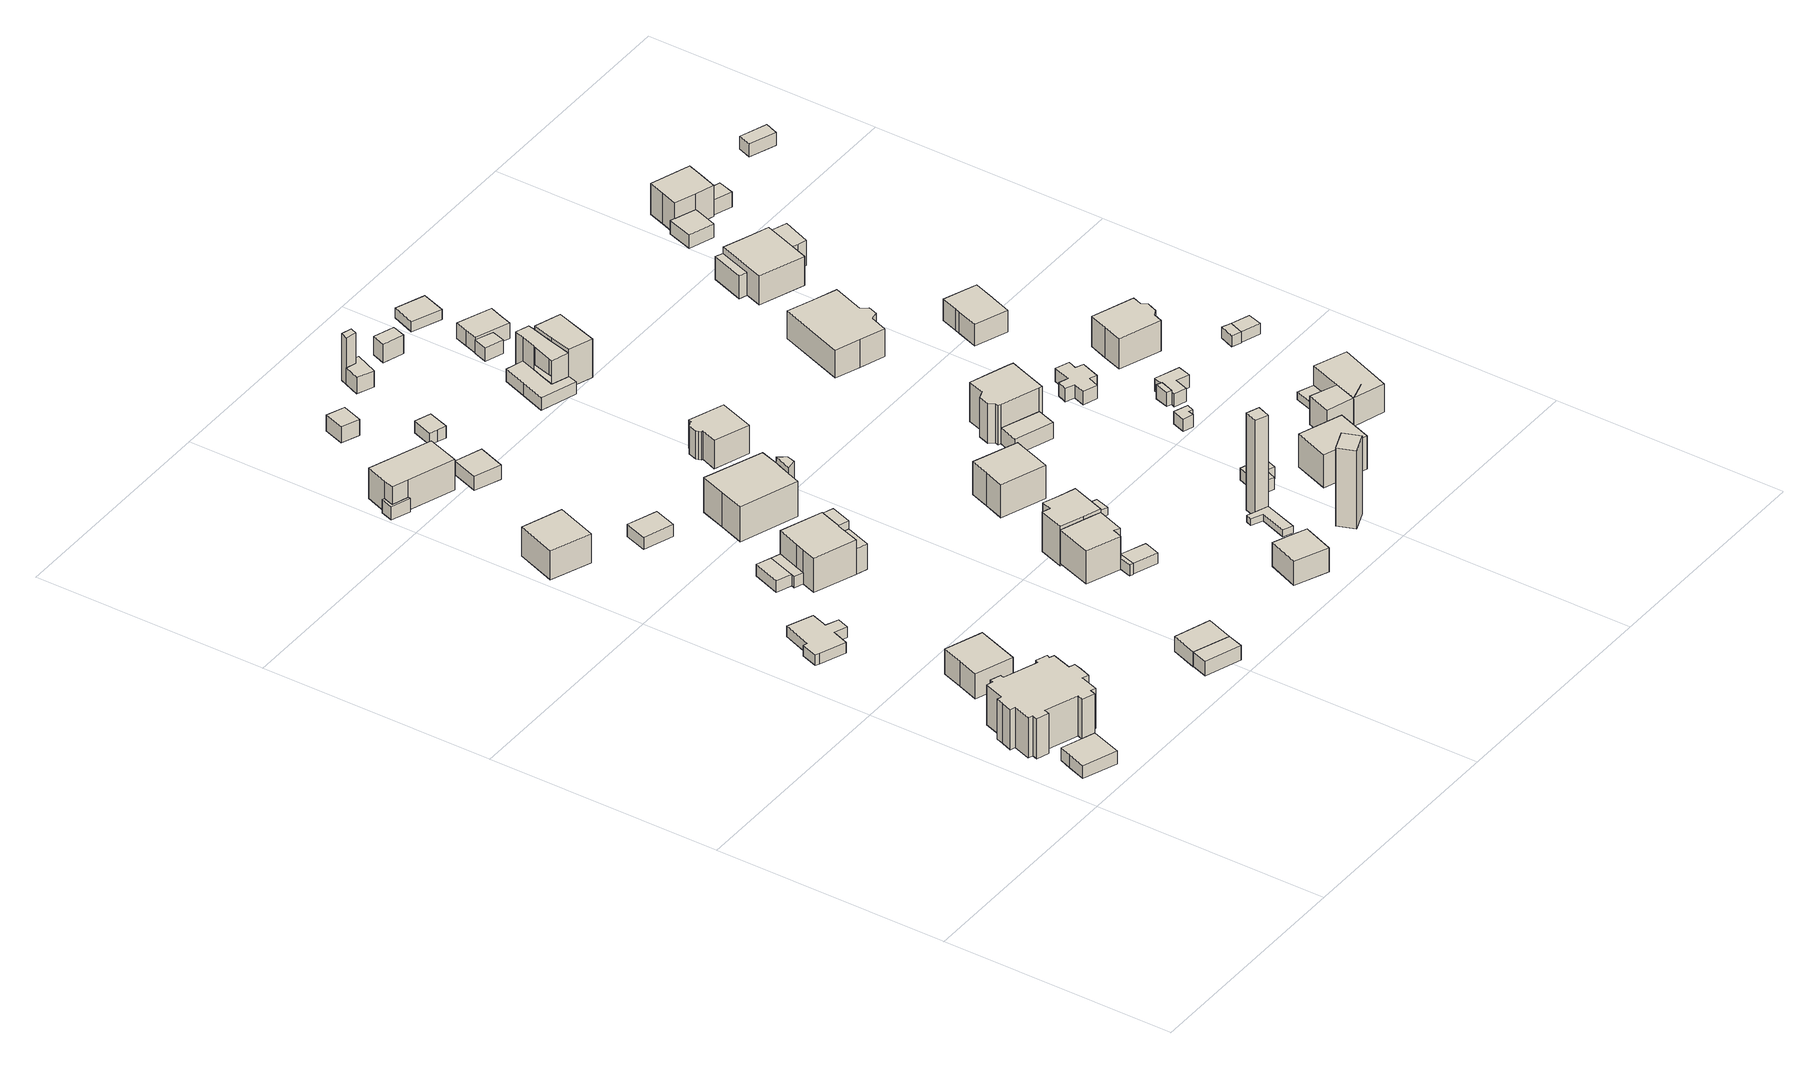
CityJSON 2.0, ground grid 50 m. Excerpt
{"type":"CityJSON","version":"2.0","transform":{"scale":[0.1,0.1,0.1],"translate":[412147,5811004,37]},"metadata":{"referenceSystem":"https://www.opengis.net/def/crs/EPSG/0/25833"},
"CityObjects":{
"building1":{"type":"Building","attributes":{"Gemeindeschluessel":"11000009","BezugspunktDach":"2200","function":"31001_2463","measuredHeight":2.88,"storeysAboveGround":1},"address":[{"country":"Germany","locality":"Berlin","thoroughfareNumber":"32 (1)","thoroughfareName":"Hangelsberger Gang"}],"geometry":[{"type":"Solid","lod":"1","boundaries":[[[[0,1,2,3,4]],[[5,6,7,8,9]],[[5,9,4,3]],[[6,5,3,2]],[[7,6,2,1]],[[8,7,1,0]],[[9,8,0,4]]]]}]},
"building2":{"type":"Building","attributes":{"Gemeindeschluessel":"11000009","BezugspunktDach":"2200","function":"31001_1010","measuredHeight":11.23,"storeysAboveGround":2},"address":[{"country":"Germany","locality":"Berlin","thoroughfareNumber":"30","thoroughfareName":"Hangelsberger Gang"}],"geometry":[{"type":"Solid","lod":"1","boundaries":[[[[10,11,12,13,14,15,16,17,18,19,20,21,22,23,24,25,26,27,28,29,30,31,32,33,34,35,36,37,38,39]],[[40,41,42,43,44,45,46,47,48,49,50,51,52,53,54,55,56,57,58,59,60,61,62,63,64,65,66,67,68,69]],[[40,69,39,38]],[[41,40,38,37]],[[42,41,37,36]],[[43,42,36,35]],[[44,43,35,34]],[[45,44,34,33]],[[46,45,33,32]],[[47,46,32,31]],[[48,47,31,30]],[[49,48,30,29]],[[50,49,29,28]],[[51,50,28,27]],[[52,51,27,26]],[[53,52,26,25]],[[54,53,25,24]],[[55,54,24,23]],[[56,55,23,22]],[[57,56,22,21]],[[58,57,21,20]],[[59,58,20,19]],[[60,59,19,18]],[[61,60,18,17]],[[62,61,17,16]],[[63,62,16,15]],[[64,63,15,14]],[[65,64,14,13]],[[66,65,13,12]],[[67,66,12,11]],[[68,67,11,10]],[[69,68,10,39]]]]}]},
"building3":{"type":"Building","attributes":{"Gemeindeschluessel":"11000009","BezugspunktDach":"2200","function":"31001_1010","measuredHeight":6.99,"storeysAboveGround":2},"address":[{"country":"Germany","locality":"Berlin","thoroughfareNumber":"28","thoroughfareName":"Hangelsberger Gang"}],"geometry":[{"type":"Solid","lod":"1","boundaries":[[[[70,71,72,73,74]],[[75,76,77,78,79]],[[75,79,74,73]],[[76,75,73,72]],[[77,76,72,71]],[[78,77,71,70]],[[79,78,70,74]]]]}]},
"building4":{"type":"Building","attributes":{"Gemeindeschluessel":"11000009","BezugspunktDach":"2200","function":"31001_1010","measuredHeight":3.76,"storeysAboveGround":1},"address":[{"country":"Germany","locality":"Berlin","thoroughfareNumber":"26","thoroughfareName":"Hangelsberger Gang"}],"geometry":[{"type":"Solid","lod":"1","boundaries":[[[[80,81,82,83,84,85,86,87,88,89,90]],[[91,92,93,94,95,96,97,98,99,100,101]],[[91,101,90,89]],[[92,91,89,88]],[[93,92,88,87]],[[94,93,87,86]],[[95,94,86,85]],[[96,95,85,84]],[[97,96,84,83]],[[98,97,83,82]],[[99,98,82,81]],[[100,99,81,80]],[[101,100,80,90]]]]}]},
"building5":{"type":"Building","attributes":{"Gemeindeschluessel":"11000009","BezugspunktDach":"2200","function":"31001_1010","measuredHeight":7.33,"storeysAboveGround":1},"address":[{"country":"Germany","locality":"Berlin","thoroughfareNumber":"50","thoroughfareName":"Bauernheideweg"}],"geometry":[{"type":"Solid","lod":"1","boundaries":[[[[102,103,104,105]],[[106,107,108,109]],[[106,109,105,104]],[[107,106,104,103]],[[108,107,103,102]],[[109,108,102,105]]]]}]},
"building6":{"type":"Building","attributes":{"Gemeindeschluessel":"11000009","BezugspunktDach":"2200","function":"51009_1610","measuredHeight":3.31,"storeysAboveGround":0},"address":[{"country":"Germany","locality":"Berlin"}],"geometry":[{"type":"Solid","lod":"1","boundaries":[[[[110,111,112,113]],[[114,115,116,117]],[[114,117,113,112]],[[115,114,112,111]],[[116,115,111,110]],[[117,116,110,113]]]]}]},
"building7":{"type":"Building","attributes":{"Gemeindeschluessel":"11000009","BezugspunktDach":"2200","function":"31001_2000","measuredHeight":3.35,"storeysAboveGround":1},"address":[{"country":"Germany","locality":"Berlin","thoroughfareNumber":"29 (1)","thoroughfareName":"Hangelsberger Gang"}],"geometry":[{"type":"Solid","lod":"1","boundaries":[[[[111,118,119,112]],[[120,121,122,123]],[[120,123,112,119]],[[121,120,119,118]],[[122,121,118,111]],[[123,122,111,112]]]]}]},
"building8":{"type":"Building","attributes":{"Gemeindeschluessel":"11000009","function":"31001_1010"},"address":[{"country":"Germany","locality":"Berlin","thoroughfareNumber":"24","thoroughfareName":"Hangelsberger Gang"}],"children":["building8-1","building8-2","building8-3","building8-4","building8-5"]},
"building8-1":{"type":"BuildingPart","attributes":{"BezugspunktDach":"2200","measuredHeight":9.82,"storeysAboveGround":2},"parents":["building8"],"geometry":[{"type":"MultiSurface","lod":"1","boundaries":[[[124,125,126,127,128,129,130,131]],[[132,133,134,135,136,137,138,139]],[[132,139,131,130]],[[140,141,130,129]],[[142,140,133,129,128]],[[135,134,128,127]],[[143,144,127,126]],[[136,135,145,146,147]],[[148,149,126,125]],[[138,137,125,124],[138,150,148,137]],[[139,138,124,131]],[[133,132,141,140]],[[134,133,140,142]],[[147,146,145,144,143]],[[137,136,149,148]],[[148,150,138,137]]]}]},
"building8-2":{"type":"BuildingPart","attributes":{"BezugspunktDach":"2200","measuredHeight":5.78,"storeysAboveGround":2},"parents":["building8"],"geometry":[{"type":"MultiSurface","lod":"1","boundaries":[[[151,152,149,150]],[[136,153,154,138]],[[153,136,147,155,152]],[[154,153,152,151]],[[138,154,151,150]],[[136,137,148,149]],[[148,137,138,150]],[[156,149,152,155,147]]]}]},
"building8-3":{"type":"BuildingPart","attributes":{"BezugspunktDach":"2200","measuredHeight":2.63,"storeysAboveGround":2},"parents":["building8"],"geometry":[{"type":"MultiSurface","lod":"1","boundaries":[[[141,142,157,158,159,160]],[[161,162,163,134,132,164]],[[161,164,160,159]],[[163,162,158,157]],[[134,163,157,142]],[[164,132,141,160]],[[161,159,158,162]],[[140,141,132,133]],[[134,142,140,133]]]}]},
"building8-4":{"type":"BuildingPart","attributes":{"BezugspunktDach":"2200","measuredHeight":2.63,"storeysAboveGround":2},"parents":["building8"],"geometry":[{"type":"Solid","lod":"1","boundaries":[[[[159,158,165,166]],[[167,162,161,168]],[[167,168,166,165]],[[162,167,165,158]],[[168,161,159,166]],[[162,158,159,161]]]]}]},
"building8-5":{"type":"BuildingPart","attributes":{"BezugspunktDach":"2200","measuredHeight":8.68,"storeysAboveGround":2},"parents":["building8"],"geometry":[{"type":"Solid","lod":"1","boundaries":[[[[169,170,144,143]],[[146,171,155,147]],[[171,146,144,170]],[[155,171,170,169]],[[147,149,152,155,169,143]],[[147,143,144,146]],[[155,152,149,147]]]]}]},
"building9":{"type":"Building","attributes":{"Gemeindeschluessel":"11000009","function":"31001_1010"},"address":[{"country":"Germany","locality":"Berlin","thoroughfareNumber":"47","thoroughfareName":"Bauernheideweg"}],"children":["building9-1","building9-2"]},
"building9-1":{"type":"BuildingPart","attributes":{"BezugspunktDach":"2200","measuredHeight":6.84,"storeysAboveGround":2},"parents":["building9"],"geometry":[{"type":"MultiSurface","lod":"1","boundaries":[[[172,173,174,175,176,177]],[[178,179,180,181,182,183]],[[184,185,183,178,183,177,176]],[[179,178,176,175]],[[180,179,175,174]],[[181,180,174,173]],[[182,181,173,172]],[[185,186,172,177]],[[178,183,185,184]],[[183,182,186,185]]]}]},
"building9-2":{"type":"BuildingPart","attributes":{"BezugspunktDach":"2200","measuredHeight":3,"storeysAboveGround":2},"parents":["building9"],"geometry":[{"type":"Solid","lod":"1","boundaries":[[[[187,186,185,184,188,189]],[[190,178,183,182,191,192]],[[190,192,189,188]],[[178,190,188,184]],[[191,182,186,187]],[[192,191,187,189]],[[178,184,185,183]],[[183,185,186,182]]]]}]},
"building10":{"type":"Building","attributes":{"Gemeindeschluessel":"11000009","BezugspunktDach":"2200","function":"51009_1611","measuredHeight":2.82,"storeysAboveGround":0},"address":[{"country":"Germany","locality":"Berlin"}],"geometry":[{"type":"Solid","lod":"1","boundaries":[[[[193,194,195,196]],[[197,198,199,200]],[[197,200,196,195]],[[198,197,195,194]],[[199,198,194,193]],[[200,199,193,196]]]]}]},
"building11":{"type":"Building","attributes":{"Gemeindeschluessel":"11000009","BezugspunktDach":"2200","function":"51009_1611","measuredHeight":3.16,"storeysAboveGround":0},"address":[{"country":"Germany","locality":"Berlin"}],"geometry":[{"type":"Solid","lod":"1","boundaries":[[[[201,202,203,204]],[[205,206,207,208]],[[205,208,204,203]],[[206,205,203,202]],[[207,206,202,201]],[[208,207,201,204]]]]}]},
"building12":{"type":"Building","attributes":{"Gemeindeschluessel":"11000009","function":"31001_1010"},"address":[{"country":"Germany","locality":"Berlin","thoroughfareNumber":"22","thoroughfareName":"Hangelsberger Gang"}],"children":["building12-1","building12-2"]},
"building12-1":{"type":"BuildingPart","attributes":{"BezugspunktDach":"2200","measuredHeight":9.89,"storeysAboveGround":2},"parents":["building12"],"geometry":[{"type":"MultiSurface","lod":"1","boundaries":[[[209,210,211,212,213,214,215,216]],[[217,218,219,220,221,222,223,224]],[[217,224,216,215]],[[218,217,215,214]],[[219,218,214,213]],[[220,219,213,212]],[[221,220,225,226]],[[222,221,211,226,227,210]],[[223,222,210,209]],[[224,223,209,216]],[[226,225,212,211]],[[210,227,226,211]]]}]},
"building12-2":{"type":"BuildingPart","attributes":{"BezugspunktDach":"2200","measuredHeight":8.9,"storeysAboveGround":2},"parents":["building12"],"geometry":[{"type":"MultiSurface","lod":"1","boundaries":[[[228,229,230,231]],[[225,232,233,227]],[[212,211,210,227,231,230]],[[232,225,230,229]],[[233,232,229,228]],[[227,233,228,231]],[[225,226,211,212]],[[227,210,211,226]]]}]},
"building13":{"type":"Building","attributes":{"Gemeindeschluessel":"11000009","BezugspunktDach":"2200","function":"51009_1610","measuredHeight":2.51,"storeysAboveGround":0},"address":[{"country":"Germany","locality":"Berlin"}],"geometry":[{"type":"Solid","lod":"1","boundaries":[[[[234,235,236,237,238]],[[239,240,241,242,243]],[[239,243,238,237]],[[240,239,237,236]],[[241,240,236,235]],[[242,241,235,234]],[[243,242,234,238]]]]}]},
"building14":{"type":"Building","attributes":{"Gemeindeschluessel":"11000009","BezugspunktDach":"2200","function":"31001_1010","measuredHeight":10.95,"storeysAboveGround":2},"address":[{"country":"Germany","locality":"Berlin","thoroughfareNumber":"27","thoroughfareName":"Hangelsberger Gang"}],"geometry":[{"type":"Solid","lod":"1","boundaries":[[[[244,245,246,247,248,249,250,251]],[[252,253,254,255,256,257,258,259]],[[252,259,251,250]],[[253,252,250,249]],[[254,253,249,248]],[[255,254,248,247]],[[256,255,247,246]],[[257,256,246,245]],[[258,257,245,244]],[[259,258,244,251]]]]}]},
"building15":{"type":"Building","attributes":{"Gemeindeschluessel":"11000009","BezugspunktDach":"2200","function":"51009_1610","measuredHeight":3.96,"storeysAboveGround":0},"address":[{"country":"Germany","locality":"Berlin"}],"geometry":[{"type":"Solid","lod":"1","boundaries":[[[[260,261,262,263]],[[264,265,266,267]],[[264,267,263,262]],[[265,264,262,261]],[[266,265,261,260]],[[267,266,260,263]]]]}]},
"building16":{"type":"Building","attributes":{"Gemeindeschluessel":"11000009","BezugspunktDach":"2200","function":"31001_2000","measuredHeight":2.48,"storeysAboveGround":1},"address":[{"country":"Germany","locality":"Berlin","thoroughfareNumber":"27 (1)","thoroughfareName":"Hangelsberger Gang"}],"geometry":[{"type":"Solid","lod":"1","boundaries":[[[[268,269,270,235,234]],[[271,272,273,274,275]],[[271,275,234,235]],[[272,271,235,270]],[[273,272,270,269]],[[274,273,269,268]],[[275,274,268,234]]]]}]},
"building17":{"type":"Building","attributes":{"Gemeindeschluessel":"11000009","BezugspunktDach":"2200","function":"31001_1010","measuredHeight":11.71,"storeysAboveGround":2},"address":[{"country":"Germany","locality":"Berlin","thoroughfareNumber":"25","thoroughfareName":"Hangelsberger Gang"}],"geometry":[{"type":"Solid","lod":"1","boundaries":[[[[276,277,278,279,280,281,282,283]],[[284,285,286,287,288,289,290,291]],[[284,291,283,282]],[[285,284,282,281]],[[286,285,281,280]],[[287,286,280,279]],[[288,287,279,278]],[[289,288,278,277]],[[290,289,277,276]],[[291,290,276,283]]]]}]},
"building18":{"type":"Building","attributes":{"Gemeindeschluessel":"11000009","BezugspunktDach":"2200","function":"31001_2000","measuredHeight":3.17,"storeysAboveGround":1},"address":[{"country":"Germany","locality":"Berlin","thoroughfareNumber":"17 (1)","thoroughfareName":"Grünheider Weg"}],"geometry":[{"type":"Solid","lod":"1","boundaries":[[[[292,293,294,295,296,297]],[[298,299,300,301,302,303]],[[298,303,297,296]],[[299,298,296,295]],[[300,299,295,294]],[[301,300,294,293]],[[302,301,293,292]],[[303,302,292,297]]]]}]},
"building19":{"type":"Building","attributes":{"Gemeindeschluessel":"11000009","BezugspunktDach":"2200","function":"31001_1010","measuredHeight":6.58,"storeysAboveGround":2},"address":[{"country":"Germany","locality":"Berlin","thoroughfareNumber":"29","thoroughfareName":"Hangelsberger Gang"}],"geometry":[{"type":"Solid","lod":"1","boundaries":[[[[304,305,306,307,308]],[[309,310,311,312,313]],[[309,313,308,307]],[[310,309,307,306]],[[311,310,306,305]],[[312,311,305,304]],[[313,312,304,308]]]]}]},
"building20":{"type":"Building","attributes":{"Gemeindeschluessel":"11000009","BezugspunktDach":"2200","function":"31001_2000","measuredHeight":1.66,"storeysAboveGround":1},"address":[{"country":"Germany","locality":"Berlin","thoroughfareNumber":"25 (1)","thoroughfareName":"Hangelsberger Gang"}],"geometry":[{"type":"Solid","lod":"1","boundaries":[[[[314,315,316,317,318]],[[319,320,321,322,288]],[[319,288,318,317]],[[320,319,317,316]],[[321,320,316,315]],[[322,321,315,314]],[[288,322,314,318]]]]}]},
"building21":{"type":"Building","attributes":{"Gemeindeschluessel":"11000009","BezugspunktDach":"2200","function":"31001_1010","measuredHeight":7.66,"storeysAboveGround":1},"address":[{"country":"Germany","locality":"Berlin","thoroughfareNumber":"20","thoroughfareName":"Hangelsberger Gang"}],"geometry":[{"type":"Solid","lod":"1","boundaries":[[[[323,324,325,326,327,328,329,330,331,332,333,334]],[[335,336,337,338,339,340,341,342,343,344,345,346]],[[335,346,334,333]],[[336,335,333,332]],[[337,336,332,331]],[[338,337,331,330]],[[339,338,330,329]],[[340,339,329,328]],[[341,340,328,327]],[[342,341,327,326]],[[343,342,326,325]],[[344,343,325,324]],[[345,344,324,323]],[[346,345,323,334]]]]}]},
"building22":{"type":"Building","attributes":{"Gemeindeschluessel":"11000009","function":"31001_1010"},"address":[{"country":"Germany","locality":"Berlin","thoroughfareNumber":"23","thoroughfareName":"Hangelsberger Gang"}],"children":["building22-1","building22-2"]},
"building22-1":{"type":"BuildingPart","attributes":{"BezugspunktDach":"2200","measuredHeight":10.22,"storeysAboveGround":2},"parents":["building22"],"geometry":[{"type":"MultiSurface","lod":"1","boundaries":[[[347,348,349,350,351,352,353]],[[354,355,356,357,358,359,360]],[[354,360,353,352]],[[355,354,352,351]],[[356,355,351,350]],[[361,362,350,349]],[[357,356,363,364]],[[358,357,349,348]],[[359,358,348,347]],[[360,359,347,353]],[[364,363,362,361]]]}]},
"building22-2":{"type":"BuildingPart","attributes":{"BezugspunktDach":"2200","measuredHeight":2.7,"storeysAboveGround":2},"parents":["building22"],"geometry":[{"type":"Solid","lod":"1","boundaries":[[[[365,366,362,361]],[[363,367,368,364]],[[367,363,362,366]],[[368,367,366,365]],[[364,368,365,361]],[[363,364,361,362]]]]}]},
"building23":{"type":"Building","attributes":{"Gemeindeschluessel":"11000009","BezugspunktDach":"2200","function":"31001_1010","measuredHeight":3.72,"storeysAboveGround":1},"address":[{"country":"Germany","locality":"Berlin","thoroughfareNumber":"15 (2)","thoroughfareName":"Grünheider Weg"}],"geometry":[{"type":"Solid","lod":"1","boundaries":[[[[369,370,371,372,373,374]],[[375,376,377,378,379,380]],[[375,380,374,373]],[[376,375,373,372]],[[377,376,372,371]],[[378,377,371,370]],[[379,378,370,369]],[[380,379,369,374]]]]}]},
"building24":{"type":"Building","attributes":{"Gemeindeschluessel":"11000009","BezugspunktDach":"2200","function":"51009_1610","measuredHeight":10.66,"storeysAboveGround":0},"address":[{"country":"Germany","locality":"Berlin"}],"geometry":[{"type":"Solid","lod":"1","boundaries":[[[[381,382,383,384]],[[385,377,376,375]],[[385,375,384,383]],[[377,385,383,382]],[[376,377,382,381]],[[375,376,381,384]]]]}]},
"building25":{"type":"Building","attributes":{"Gemeindeschluessel":"11000009","BezugspunktDach":"2200","function":"31001_2000","measuredHeight":1.46,"storeysAboveGround":1},"address":[{"country":"Germany","locality":"Berlin","thoroughfareNumber":"29 (2)","thoroughfareName":"Hangelsberger Gang"}],"geometry":[{"type":"Solid","lod":"1","boundaries":[[[[386,387,388,389,390,391,392]],[[393,394,395,396,397,398,399]],[[393,399,392,391]],[[394,393,391,390]],[[395,394,390,389]],[[396,395,389,388]],[[397,396,388,387]],[[398,397,387,386]],[[399,398,386,392]]]]}]},
"building26":{"type":"Building","attributes":{"Gemeindeschluessel":"11000009","BezugspunktDach":"2200","function":"31001_2000","measuredHeight":21.96,"storeysAboveGround":1},"address":[{"country":"Germany","locality":"Berlin","thoroughfareNumber":"27 (2)","thoroughfareName":"Hangelsberger Gang"}],"geometry":[{"type":"Solid","lod":"1","boundaries":[[[[400,401,402,403]],[[404,405,406,407]],[[404,407,403,402]],[[405,404,402,401]],[[406,405,401,400]],[[407,406,400,403]]]]}]},
"building27":{"type":"Building","attributes":{"Gemeindeschluessel":"11000009","BezugspunktDach":"2200","function":"31001_2000","measuredHeight":17.76,"storeysAboveGround":1},"address":[{"country":"Germany","locality":"Berlin","thoroughfareNumber":"39 (1)","thoroughfareName":"Kalkbergeweg"}],"geometry":[{"type":"Solid","lod":"1","boundaries":[[[[408,409,410,411]],[[412,413,414,415]],[[412,415,411,410]],[[413,412,410,409]],[[414,413,409,408]],[[415,414,408,411]]]]}]},
"building28":{"type":"Building","attributes":{"Gemeindeschluessel":"11000009","BezugspunktDach":"2200","function":"31001_2000","measuredHeight":4.63,"storeysAboveGround":1},"address":[{"country":"Germany","locality":"Berlin","thoroughfareNumber":"16 (2)","thoroughfareName":"Hangelsberger Gang"}],"geometry":[{"type":"Solid","lod":"1","boundaries":[[[[416,417,418,419]],[[420,421,422,423]],[[420,423,419,418]],[[421,420,418,417]],[[422,421,417,416]],[[423,422,416,419]]]]}]},
"building29":{"type":"Building","attributes":{"Gemeindeschluessel":"11000009","function":"31001_1010"},"address":[{"country":"Germany","locality":"Berlin","thoroughfareNumber":"18","thoroughfareName":"Hangelsberger Gang"}],"children":["building29-1","building29-2","building29-3"]},
"building29-1":{"type":"BuildingPart","attributes":{"BezugspunktDach":"2200","measuredHeight":10.3,"storeysAboveGround":2},"parents":["building29"],"geometry":[{"type":"MultiSurface","lod":"1","boundaries":[[[424,425,426,427,428,429]],[[430,431,432,433,434,435]],[[436,437,435,429,428]],[[431,438,439,436,428,427]],[[432,431,427,426]],[[433,432,426,425]],[[434,433,425,424]],[[435,434,424,429]],[[430,435,437,436]],[[440,439,438,431,441]],[[442,430,436,439,440]]]}]},
"building29-2":{"type":"BuildingPart","attributes":{"BezugspunktDach":"2200","measuredHeight":10.98,"storeysAboveGround":2},"parents":["building29"],"geometry":[{"type":"MultiSurface","lod":"1","boundaries":[[[437,439,438,443,444,445,446,447]],[[448,449,450,451,431,440,435,452]],[[449,453,454,448,446,445]],[[450,449,445,444]],[[451,450,444,443]],[[431,451,443,438]],[[455,456,437,447]],[[448,457,458,454]],[[452,455,458,457]],[[448,454,453,449]],[[440,431,438,439]],[[435,430,436,437]],[[436,430,440,439]],[[452,435,456,455]]]}]},
"building29-3":{"type":"BuildingPart","attributes":{"BezugspunktDach":"2200","measuredHeight":3.35,"storeysAboveGround":2},"parents":["building29"],"geometry":[{"type":"MultiSurface","lod":"1","boundaries":[[[459,456,455,458,453,460,461,462]],[[463,464,465,466,467,468,469,470]],[[463,470,462,461]],[[464,463,461,460]],[[465,464,460,453]],[[466,465,449,448,457]],[[467,466,458,457,452]],[[468,467,452,435,456]],[[469,468,456,459]],[[470,469,459,462]],[[457,448,454,458]],[[453,454,448,449]],[[452,457,458,455]],[[455,456,435,452]]]}]},
"building30":{"type":"Building","attributes":{"Gemeindeschluessel":"11000009","BezugspunktDach":"2200","function":"31001_2463","measuredHeight":2.63,"storeysAboveGround":1},"address":[{"country":"Germany","locality":"Berlin","thoroughfareNumber":"41 (1)","thoroughfareName":"Kalkbergeweg"}],"geometry":[{"type":"Solid","lod":"1","boundaries":[[[[471,472,473,474,475,476]],[[477,478,479,480,481,482]],[[477,482,476,475]],[[478,477,475,474]],[[479,478,474,473]],[[480,479,473,472]],[[481,480,472,471]],[[482,481,471,476]]]]}]},
"building31":{"type":"Building","attributes":{"Gemeindeschluessel":"11000009","BezugspunktDach":"2200","function":"31001_1010","measuredHeight":3.98,"storeysAboveGround":1},"address":[{"country":"Germany","locality":"Berlin","thoroughfareNumber":"16 (1)","thoroughfareName":"Hangelsberger Gang"}],"geometry":[{"type":"Solid","lod":"1","boundaries":[[[[483,484,485,486]],[[487,488,489,490]],[[487,490,486,485]],[[488,487,485,484]],[[489,488,484,483]],[[490,489,483,486]]]]}]},
"building32":{"type":"Building","attributes":{"Gemeindeschluessel":"11000009","BezugspunktDach":"2200","function":"31001_2000","measuredHeight":5.06,"storeysAboveGround":1},"address":[{"country":"Germany","locality":"Berlin","thoroughfareNumber":"21 (1)","thoroughfareName":"Hangelsberger Gang"}],"geometry":[{"type":"Solid","lod":"1","boundaries":[[[[491,492,493,494,495]],[[496,497,498,499,500]],[[496,500,495,494]],[[497,496,494,493]],[[498,497,493,492]],[[499,498,492,491]],[[500,499,491,495]]]]}]},
"building33":{"type":"Building","attributes":{"Gemeindeschluessel":"11000009","BezugspunktDach":"2200","function":"31001_1010","measuredHeight":3.79,"storeysAboveGround":1},"address":[{"country":"Germany","locality":"Berlin","thoroughfareNumber":"16","thoroughfareName":"Hangelsberger Gang"}],"geometry":[{"type":"Solid","lod":"1","boundaries":[[[[501,502,503,504,505,506]],[[507,508,509,510,511,512]],[[507,512,506,505]],[[508,507,505,504]],[[509,508,504,503]],[[510,509,503,502]],[[511,510,502,501]],[[512,511,501,506]]]]}]},
"building34":{"type":"Building","attributes":{"Gemeindeschluessel":"11000009","function":"31001_1010"},"address":[{"country":"Germany","locality":"Berlin","thoroughfareNumber":"21","thoroughfareName":"Hangelsberger Gang"}],"children":["building34-1","building34-2"]},
"building34-1":{"type":"BuildingPart","attributes":{"BezugspunktDach":"2200","measuredHeight":11.7,"storeysAboveGround":2},"parents":["building34"],"geometry":[{"type":"Solid","lod":"1","boundaries":[[[[513,514,515,516,517,518,519,520,521,522,523,524,525,526]],[[527,528,529,530,531,532,533,534,535,536,537,538,539,540]],[[527,540,526,525]],[[528,527,525,524]],[[529,528,524,523]],[[530,529,523,522]],[[531,530,522,521]],[[532,531,521,520],[541,542,543,544]],[[533,532,520,519]],[[534,533,519,518]],[[535,534,518,517]],[[536,535,517,516]],[[537,536,516,515]],[[538,537,515,514]],[[539,538,514,513]],[[540,539,513,526]],[[543,542,541,544]]]]}]},
"building34-2":{"type":"BuildingPart","attributes":{"BezugspunktDach":"2200","measuredHeight":5.76,"storeysAboveGround":2},"parents":["building34"],"geometry":[{"type":"Solid","lod":"1","boundaries":[[[[543,545,546,544]],[[547,548,542,541]],[[547,541,544,546]],[[548,547,546,545]],[[542,548,545,543]],[[542,543,544,541]]]]}]},
"building35":{"type":"Building","attributes":{"Gemeindeschluessel":"11000009","BezugspunktDach":"2200","function":"31001_2000","measuredHeight":2.18,"storeysAboveGround":1},"address":[{"country":"Germany","locality":"Berlin","thoroughfareNumber":"14 (1)","thoroughfareName":"Hangelsberger Gang"}],"geometry":[{"type":"Solid","lod":"1","boundaries":[[[[549,550,551,552]],[[553,554,555,556]],[[553,556,552,551]],[[554,553,551,550]],[[555,554,550,549]],[[556,555,549,552]]]]}]},
"building36":{"type":"Building","attributes":{"Gemeindeschluessel":"11000009","BezugspunktDach":"2200","function":"31001_1010","measuredHeight":8.59,"storeysAboveGround":1},"address":[{"country":"Germany","locality":"Berlin","thoroughfareNumber":"41","thoroughfareName":"Kalkbergeweg"}],"geometry":[{"type":"Solid","lod":"1","boundaries":[[[[557,558,559,560]],[[561,562,563,564]],[[561,564,560,559]],[[562,561,559,558]],[[563,562,558,557]],[[564,563,557,560]]]]}]},
"building37":{"type":"Building","attributes":{"Gemeindeschluessel":"11000009","BezugspunktDach":"2200","function":"31001_2000","measuredHeight":2.82,"storeysAboveGround":1},"address":[{"country":"Germany","locality":"Berlin","thoroughfareNumber":"45 (2)","thoroughfareName":"Kalkbergeweg"}],"geometry":[{"type":"Solid","lod":"1","boundaries":[[[[565,566,567,568,569,570]],[[571,572,573,574,575,576]],[[571,576,570,569]],[[572,571,569,568]],[[573,572,568,567]],[[574,573,567,566]],[[575,574,566,565]],[[576,575,565,570]]]]}]},
"building38":{"type":"Building","attributes":{"Gemeindeschluessel":"11000009","BezugspunktDach":"2200","function":"31001_2000","measuredHeight":2.98,"storeysAboveGround":1},"address":[{"country":"Germany","locality":"Berlin","thoroughfareNumber":"21 (2)","thoroughfareName":"Hangelsberger Gang"}],"geometry":[{"type":"Solid","lod":"1","boundaries":[[[[577,578,579,580,581,582,583,584,585,586,587,588]],[[589,590,591,592,593,594,595,596,597,598,599,600]],[[589,600,588,587]],[[590,589,587,586]],[[591,590,586,585]],[[592,591,585,584]],[[593,592,584,583]],[[594,593,583,582]],[[595,594,582,581]],[[596,595,581,580]],[[597,596,580,579]],[[598,597,579,578]],[[599,598,578,577]],[[600,599,577,588]]]]}]},
"building39":{"type":"Building","attributes":{"Gemeindeschluessel":"11000009","BezugspunktDach":"2200","function":"31001_2000","measuredHeight":3.22,"storeysAboveGround":1},"address":[{"country":"Germany","locality":"Berlin","thoroughfareNumber":"45 (1)","thoroughfareName":"Kalkbergeweg"}],"geometry":[{"type":"Solid","lod":"1","boundaries":[[[[601,602,603,604]],[[605,606,607,608]],[[605,608,604,603]],[[606,605,603,602]],[[607,606,602,601]],[[608,607,601,604]]]]}]},
"building40":{"type":"Building","attributes":{"Gemeindeschluessel":"11000009","BezugspunktDach":"2200","function":"31001_1010","measuredHeight":7.96,"storeysAboveGround":1},"address":[{"country":"Germany","locality":"Berlin","thoroughfareNumber":"17, 19","thoroughfareName":"Hangelsberger Gang"}],"geometry":[{"type":"Solid","lod":"1","boundaries":[[[[609,610,611,612,613,614,615,616,617,618]],[[619,620,621,622,623,624,625,626,627,628]],[[619,628,618,617]],[[620,619,617,616]],[[621,620,616,615]],[[622,621,615,614]],[[623,622,614,613]],[[624,623,613,612]],[[625,624,612,611]],[[626,625,611,610]],[[627,626,610,609]],[[628,627,609,618]]]]}]},
"building41":{"type":"Building","attributes":{"Gemeindeschluessel":"11000009","BezugspunktDach":"2200","function":"31001_1010","measuredHeight":2.91,"storeysAboveGround":1},"address":[{"country":"Germany","locality":"Berlin","thoroughfareNumber":"45","thoroughfareName":"Kalkbergeweg"}],"geometry":[{"type":"Solid","lod":"1","boundaries":[[[[629,630,631,632,633,634,635,636]],[[607,606,637,638,639,640,641,642]],[[607,642,636,635]],[[606,607,635,634]],[[637,606,634,633]],[[638,637,633,632]],[[639,638,632,631]],[[640,639,631,630]],[[641,640,630,629]],[[642,641,629,636]]]]}]},
"building42":{"type":"Building","attributes":{"Gemeindeschluessel":"11000009","BezugspunktDach":"2200","function":"31001_1010","measuredHeight":1.72,"storeysAboveGround":1},"address":[{"country":"Germany","locality":"Berlin","thoroughfareNumber":"43 (1)","thoroughfareName":"Kalkbergeweg"}],"geometry":[{"type":"Solid","lod":"1","boundaries":[[[[643,644,645,646]],[[647,648,649,650]],[[647,650,646,645]],[[648,647,645,644]],[[649,648,644,643]],[[650,649,643,646]]]]}]},
"building43":{"type":"Building","attributes":{"Gemeindeschluessel":"11000009","function":"31001_1010"},"address":[{"country":"Germany","locality":"Berlin","thoroughfareNumber":"43","thoroughfareName":"Kalkbergeweg"}],"children":["building43-1","building43-2"]},
"building43-1":{"type":"BuildingPart","attributes":{"BezugspunktDach":"2200","measuredHeight":7.39,"storeysAboveGround":1},"parents":["building43"],"geometry":[{"type":"Solid","lod":"1","boundaries":[[[[651,652,653,654,655]],[[656,657,658,659,660]],[[656,660,655,654]],[[657,656,654,653]],[[658,657,653,652]],[[659,658,652,651]],[[660,659,651,655]]]]}]},
"building43-2":{"type":"BuildingPart","attributes":{"BezugspunktDach":"2200","measuredHeight":7.38,"storeysAboveGround":1},"parents":["building43"],"geometry":[{"type":"Solid","lod":"1","boundaries":[[[[655,661,654,662,663,664]],[[665,666,656,667,660,668]],[[665,668,664,663]],[[666,665,663,662]],[[656,666,662,654]],[[667,656,654,661]],[[660,667,661,655]],[[668,660,655,664]]]]}]},
"building44":{"type":"Building","attributes":{"Gemeindeschluessel":"11000009","BezugspunktDach":"2200","function":"31001_2463","measuredHeight":6.06,"storeysAboveGround":1},"address":[{"country":"Germany","locality":"Berlin","thoroughfareNumber":"17 (1)","thoroughfareName":"Hangelsberger Gang"}],"geometry":[{"type":"Solid","lod":"1","boundaries":[[[[669,670,671,672,673,674,675,676]],[[677,678,679,680,681,682,683,684]],[[677,684,676,675]],[[678,677,675,674]],[[679,678,674,673]],[[680,679,673,672]],[[681,680,672,671]],[[682,681,671,670]],[[683,682,670,669]],[[684,683,669,676]]]]}]},
"building45":{"type":"Building","attributes":{"Gemeindeschluessel":"11000009","BezugspunktDach":"2200","function":"31001_1010","measuredHeight":8.86,"storeysAboveGround":1},"address":[{"country":"Germany","locality":"Berlin","thoroughfareNumber":"51A","thoroughfareName":"Kalkbergeweg"}],"geometry":[{"type":"Solid","lod":"1","boundaries":[[[[685,686,687,688,689,690,691,692,693,694]],[[695,696,697,698,699,700,701,702,703,704]],[[695,704,694,693]],[[696,695,693,692]],[[697,696,692,691]],[[698,697,691,690]],[[699,698,690,689]],[[700,699,689,688]],[[701,700,688,687]],[[702,701,687,686]],[[703,702,686,685]],[[704,703,685,694]]]]}]},
"building46":{"type":"Building","attributes":{"Gemeindeschluessel":"11000009","function":"31001_1010"},"address":[{"country":"Germany","locality":"Berlin","thoroughfareNumber":"15","thoroughfareName":"Hangelsberger Gang"}],"children":["building46-1","building46-2","building46-3"]},
"building46-1":{"type":"BuildingPart","attributes":{"BezugspunktDach":"2200","measuredHeight":7.95,"storeysAboveGround":1},"parents":["building46"],"geometry":[{"type":"MultiSurface","lod":"1","boundaries":[[[705,706,707,708,709]],[[710,711,712,713,714]],[[715,716,717,710,714,709,708]],[[711,710,708,707]],[[712,711,707,706]],[[713,718,719,720,712,706,705]],[[714,713,705,709]],[[710,717,716,715]],[[712,720,719,718]]]}]},
"building46-2":{"type":"BuildingPart","attributes":{"BezugspunktDach":"2200","measuredHeight":5.16,"storeysAboveGround":1},"parents":["building46"],"geometry":[{"type":"Solid","lod":"1","boundaries":[[[[716,715,721,722]],[[723,710,717,724]],[[723,724,722,721]],[[710,723,721,715]],[[724,717,716,722]],[[717,710,715,716]]]]}]},
"building46-3":{"type":"BuildingPart","attributes":{"BezugspunktDach":"2200","measuredHeight":6.18,"storeysAboveGround":1},"parents":["building46"],"geometry":[{"type":"MultiSurface","lod":"1","boundaries":[[[725,726,727,720,719]],[[712,728,729,730,718]],[[728,712,720,727]],[[729,728,727,726]],[[730,729,726,725]],[[718,730,725,719]],[[731,718,719,720,712]]]}]},
"building47":{"type":"Building","attributes":{"Gemeindeschluessel":"11000009","BezugspunktDach":"2200","function":"51009_1610","measuredHeight":2.56,"storeysAboveGround":0},"address":[{"country":"Germany","locality":"Berlin"}],"geometry":[{"type":"Solid","lod":"1","boundaries":[[[[732,733,734,735]],[[736,737,738,739]],[[736,739,735,734]],[[737,736,734,733]],[[738,737,733,732]],[[739,738,732,735]]]]}]},
"building48":{"type":"Building","attributes":{"Gemeindeschluessel":"11000009","BezugspunktDach":"2200","function":"31001_2000","measuredHeight":2.47,"storeysAboveGround":1},"address":[{"country":"Germany","locality":"Berlin","thoroughfareNumber":"49 (1)","thoroughfareName":"Kalkbergeweg"}],"geometry":[{"type":"Solid","lod":"1","boundaries":[[[[740,741,733,732]],[[742,743,744,745]],[[742,745,732,733]],[[743,742,733,741]],[[744,743,741,740]],[[745,744,740,732]]]]}]},
"building49":{"type":"Building","attributes":{"Gemeindeschluessel":"11000009","function":"31001_1010"},"address":[{"country":"Germany","locality":"Berlin","thoroughfareNumber":"13","thoroughfareName":"Hangelsberger Gang"}],"children":["building49-1","building49-2","building49-3"]},
"building49-1":{"type":"BuildingPart","attributes":{"BezugspunktDach":"2200","measuredHeight":8.3,"storeysAboveGround":2},"parents":["building49"],"geometry":[{"type":"MultiSurface","lod":"1","boundaries":[[[746,747,748,749,750,751,752]],[[753,754,755,756,757,758,759]],[[753,759,752,751]],[[754,753,751,750]],[[755,754,750,749]],[[760,761,749,748]],[[757,756,762,763,760,748,747]],[[758,757,747,746]],[[764,765,766,746,752]],[[759,758,767,768,764]],[[756,755,761,760]],[[760,763,762,756]],[[768,767,766,765,764]]]}]},
"building49-2":{"type":"BuildingPart","attributes":{"BezugspunktDach":"2200","measuredHeight":3.94,"storeysAboveGround":2},"parents":["building49"],"geometry":[{"type":"Solid","lod":"1","boundaries":[[[[769,766,765,770,771]],[[772,764,768,773,774]],[[772,774,771,770]],[[764,772,770,765]],[[773,768,766,769]],[[774,773,769,771]],[[768,764,765,766]]]]}]},
"building49-3":{"type":"BuildingPart","attributes":{"BezugspunktDach":"2200","measuredHeight":3.67,"storeysAboveGround":2},"parents":["building49"],"geometry":[{"type":"MultiSurface","lod":"1","boundaries":[[[775,776,761,763]],[[755,777,778,762]],[[777,755,761,776]],[[778,777,776,775]],[[762,778,775,763]],[[755,756,760,761]],[[762,763,760,756]]]}]},
"building50":{"type":"Building","attributes":{"Gemeindeschluessel":"11000009","BezugspunktDach":"2200","function":"51009_1610","measuredHeight":3.37,"storeysAboveGround":0},"address":[{"country":"Germany","locality":"Berlin"}],"geometry":[{"type":"Solid","lod":"1","boundaries":[[[[779,780,775,763,781]],[[782,783,784,785,786]],[[782,786,781,763]],[[783,782,763,775]],[[784,783,775,780]],[[785,784,780,779]],[[786,785,779,781]]]]}]},
"building51":{"type":"Building","attributes":{"Gemeindeschluessel":"11000009","BezugspunktDach":"2200","function":"31001_2000","measuredHeight":3.06,"storeysAboveGround":1},"address":[{"country":"Germany","locality":"Berlin","thoroughfareNumber":"13 (1)","thoroughfareName":"Hangelsberger Gang"}],"geometry":[{"type":"Solid","lod":"1","boundaries":[[[[787,788,789,790]],[[791,792,793,794]],[[791,794,790,789]],[[792,791,789,788]],[[793,792,788,787]],[[794,793,787,790]]]]}]}
},
"vertices":[
[95,19,65],[118,84,65],[46,110,65],[36,84,65],[22,46,65],[36,84,36],[46,110,36],[118,84,36],[95,19,36],[22,46,36],
[31,162,125],[28,151,125],[53,142,125],[57,153,125],[128,128,125],[123,115,125],[150,106,125],[154,118,125],[165,114,125],[178,152,125],[191,147,125],[199,169,125],[205,187,125],[192,191,125],[206,233,125],[196,237,125],[200,244,125],[175,253,125],[172,246,125],[99,273,125],[101,280,125],[79,288,125],[76,281,125],[63,285,125],[48,242,125],[37,245,125],[32,229,125],[23,206,125],[34,203,125],[21,166,125],[34,203,34],[23,206,34],[32,229,34],[37,245,34],[48,242,34],[63,285,34],[76,281,34],[79,288,34],[101,280,34],[99,273,34],[172,246,34],[175,253,34],[200,244,34],[196,237,34],[206,233,34],[192,191,34],[205,187,34],[199,169,34],[191,147,34],[178,152,34],[165,114,34],[154,118,34],[150,106,34],[123,115,34],[128,128,34],[57,153,34],[53,142,34],[28,151,34],[31,162,34],[21,166,34],
[196,317,92],[228,406,92],[148,435,92],[132,390,92],[116,346,92],[132,390,35],[148,435,35],[228,406,35],[196,317,35],[116,346,35],
[48,643,57],[103,622,57],[116,657,57],[144,647,57],[153,672,57],[126,683,57],[138,718,57],[84,740,57],[61,679,57],[52,682,57],[40,647,57],[52,682,33],[61,679,33],[84,740,33],[138,718,33],[126,683,33],[153,672,33],[144,647,33],[116,657,33],[103,622,33],[48,643,33],[40,647,33],
[98,1180,76],[130,1266,76],[44,1297,76],[13,1213,76],[44,1297,10],[130,1266,10],[98,1180,10],[13,1213,10],
[484,9,70],[495,42,70],[419,70,70],[407,36,70],[419,70,37],[495,42,37],[484,9,37],[407,36,37],
[516,99,70],[439,125,70],[439,125,36],[516,99,36],[495,42,36],[419,70,36],
[326,750,100],[343,800,100],[345,803,100],[361,849,100],[272,881,100],[254,832,100],[247,813,100],[236,783,100],[247,813,22],[254,832,22],[272,881,22],[361,849,22],[345,803,22],[343,800,22],[326,750,22],[236,783,22],[254,832,48],[247,813,48],[272,881,48],[345,803,98],[361,849,98],[361,849,58],[361,849,30],[345,803,30],[343,800,80],[345,803,80],[326,750,80],
[350,742,80],[369,795,80],[369,795,22],[350,742,22],[369,795,30],[345,803,55],
[271,880,48],[252,887,48],[231,828,48],[228,820,48],[231,828,22],[252,887,22],[271,880,22],[228,820,22],
[220,899,48],[198,840,48],[220,899,22],[198,840,22],
[369,795,98],[385,840,98],[385,840,30],
[46,1548,78],[145,1512,78],[169,1580,78],[36,1628,78],[18,1581,78],[11,1560,78],[18,1581,9],[36,1628,9],[169,1580,9],[145,1512,9],[46,1548,9],[11,1560,9],[18,1581,39],[11,1560,39],[46,1548,39],
[44,1542,39],[13,1583,39],[4,1557,39],[13,1583,9],[44,1542,9],[4,1557,9],
[246,1099,40],[262,1146,40],[199,1169,40],[183,1122,40],[199,1169,12],[262,1146,12],[246,1099,12],[183,1122,12],
[222,1462,39],[243,1519,39],[186,1539,39],[166,1483,39],[186,1539,7],[243,1519,7],[222,1462,7],[166,1483,7],
[413,937,102],[423,964,102],[432,988,102],[438,1002,102],[450,1040,102],[327,1086,102],[308,1033,102],[289,980,102],[308,1033,23],[327,1086,23],[450,1040,23],[438,1002,23],[432,988,23],[423,964,23],[413,937,23],[289,980,23],[438,1002,26],[432,988,26],[423,964,26],
[445,967,115],[451,985,115],[438,1002,115],[423,964,115],[451,985,26],[445,967,26],
[592,319,62],[603,355,62],[596,358,62],[592,347,62],[584,322,62],[592,347,37],[596,358,37],[603,355,37],[592,319,37],[584,322,37],
[592,347,112],[596,358,112],[599,367,112],[612,361,112],[632,418,112],[616,424,112],[546,449,112],[520,374,112],[546,449,36],[616,424,36],[632,418,36],[612,361,36],[599,367,36],[596,358,36],[592,347,36],[520,374,36],
[188,1751,44],[204,1794,44],[165,1809,44],[150,1766,44],[165,1809,8],[204,1794,8],[188,1751,8],[150,1766,8],
[644,300,62],[655,334,62],[609,352,62],[603,355,38],[609,352,38],[655,334,38],[644,300,38],[592,319,38],
[596,431,120],[632,418,120],[658,491,120],[623,503,120],[589,516,120],[581,495,120],[565,501,120],[546,449,120],[565,501,30],[581,495,30],[589,516,30],[623,503,30],[658,491,30],[632,418,30],[596,431,30],[546,449,30],
[254,1623,33],[272,1617,33],[287,1661,33],[270,1667,33],[253,1673,33],[237,1629,33],[253,1673,6],[270,1667,6],[287,1661,6],[272,1617,6],[254,1623,6],[237,1629,6],
[785,18,103],[811,84,103],[776,99,103],[741,113,103],[714,48,103],[741,113,49],[776,99,49],[811,84,49],[785,18,49],[714,48,49],
[725,465,47],[734,495,47],[669,522,47],[667,519,47],[658,491,47],[667,519,30],[669,522,30],[734,495,30],[725,465,30],
[524,1119,86],[537,1156,86],[550,1193,86],[476,1220,86],[473,1213,86],[471,1214,86],[461,1209,86],[455,1190,86],[457,1185,86],[459,1180,86],[462,1180,86],[449,1146,86],[462,1180,22],[459,1180,22],[457,1185,22],[455,1190,22],[461,1209,22],[471,1214,22],[473,1213,22],[476,1220,22],[550,1193,22],[537,1156,22],[524,1119,22],[449,1146,22],
[698,583,110],[713,624,110],[720,644,110],[727,665,110],[633,700,110],[618,659,110],[603,618,110],[618,659,35],[633,700,35],[727,665,35],[720,644,35],[713,624,35],[698,583,35],[603,618,35],[720,644,69],[727,665,69],[727,665,42],[720,644,42],
[749,632,69],[756,654,69],[756,654,42],[749,632,42],
[329,1814,42],[350,1862,42],[335,1868,42],[329,1854,42],[307,1861,42],[294,1829,42],[307,1861,5],[329,1854,5],[335,1868,5],[350,1862,5],[329,1814,5],[294,1829,5],
[329,1854,111],[335,1868,111],[313,1875,111],[307,1861,111],[313,1875,5],
[851,207,60],[831,151,60],[852,142,60],[877,214,60],[850,224,60],[832,231,60],[827,219,60],[832,231,45],[850,224,45],[877,214,45],[852,142,45],[831,151,45],[851,207,45],[827,219,45],
[877,214,267],[887,241,267],[860,251,267],[850,224,267],[860,251,47],[887,241,47],[877,214,47],[850,224,47],
[915,45,233],[959,62,233],[945,99,233],[901,82,233],[945,99,55],[959,62,55],[915,45,55],[901,82,55],
[443,1826,48],[453,1854,48],[409,1869,48],[399,1841,48],[409,1869,6],[453,1854,6],[443,1826,6],[399,1841,6],
[571,1496,97],[586,1542,97],[601,1587,97],[545,1606,97],[532,1560,97],[520,1514,97],[532,1560,10],[545,1606,10],[601,1587,10],[586,1542,10],[571,1496,10],[520,1514,10],[532,1560,89],[520,1514,89],[545,1606,89],[534,1568,89],[534,1568,10],[544,1605,10],[533,1563,10],
[548,1621,89],[520,1631,89],[513,1610,89],[502,1579,89],[483,1527,89],[502,1579,10],[513,1610,10],[520,1631,10],[548,1621,10],[483,1527,10],[513,1610,36],[502,1579,36],[483,1527,36],[520,1514,36],[494,1558,10],[494,1558,36],
[514,1493,36],[475,1621,36],[456,1570,36],[437,1519,36],[456,1570,8],[475,1621,8],[513,1610,8],[494,1558,8],[483,1527,8],[520,1514,8],[514,1493,8],[437,1519,8],
[941,244,74],[951,268,74],[968,261,74],[980,293,74],[930,311,74],[909,256,74],[930,311,47],[980,293,47],[968,261,47],[951,268,47],[941,244,47],[909,256,47],
[541,1672,41],[549,1700,41],[512,1715,41],[502,1686,41],[512,1715,10],[549,1700,10],[541,1672,10],[502,1686,10],
[869,682,61],[876,702,61],[883,722,61],[802,752,61],[787,712,61],[802,752,25],[883,722,25],[876,702,25],[869,682,25],[787,712,25],
[584,1687,46],[593,1713,46],[603,1740,46],[530,1768,46],[521,1741,46],[512,1715,46],[521,1741,11],[530,1768,11],[603,1740,11],[593,1713,11],[584,1687,11],[512,1715,11],
[797,761,115],[796,754,115],[802,752,115],[883,722,115],[889,720,115],[904,762,115],[919,804,115],[909,808,115],[866,823,115],[826,837,115],[814,802,115],[804,798,115],[797,796,115],[789,772,115],[797,796,26],[804,798,26],[814,802,26],[826,837,26],[866,823,26],[909,808,26],[919,804,26],[904,762,26],[889,720,26],[883,722,26],[802,752,26],[796,754,26],[797,761,26],[789,772,26],[866,823,35],[909,808,35],[909,808,85],[866,823,85],
[916,833,85],[875,849,85],[875,849,35],[916,833,35],
[566,1824,31],[584,1874,31],[522,1898,31],[503,1849,31],[522,1898,9],[584,1874,9],[566,1824,9],[503,1849,9],
[1084,136,125],[1111,210,125],[1019,243,125],[992,169,125],[1019,243,50],[1111,210,50],[1084,136,50],[992,169,50],
[1018,474,74],[1021,486,74],[1030,483,74],[1036,498,74],[1006,509,74],[996,481,74],[1006,509,46],[1036,498,46],[1030,483,46],[1021,486,46],[1018,474,46],[996,481,46],
[975,706,72],[966,682,72],[997,671,72],[1006,695,72],[1021,688,72],[1036,728,72],[1019,735,72],[1027,753,72],[997,764,72],[984,727,72],[964,734,72],[956,714,72],[964,734,42],[984,727,42],[997,764,42],[1027,753,42],[1019,735,42],[1036,728,42],[1021,688,42],[1006,695,42],[997,671,42],[966,682,42],[975,706,42],[956,714,42],
[1054,546,77],[1064,574,77],[1053,579,77],[1044,550,77],[1053,579,45],[1064,574,45],[1054,546,45],[1044,550,45],
[851,1095,90],[903,1076,90],[917,1113,90],[934,1116,90],[941,1136,90],[930,1149,90],[954,1216,90],[902,1235,90],[849,1255,90],[798,1114,90],[849,1255,27],[902,1235,27],[954,1216,27],[930,1149,27],[941,1136,27],[934,1116,27],[917,1113,27],[903,1076,27],[851,1095,27],[798,1114,27],
[1077,529,74],[1087,558,74],[1115,548,74],[1123,576,74],[1071,595,74],[1064,574,74],[1054,546,74],[1051,538,74],[1071,595,45],[1123,576,45],[1115,548,45],[1087,558,45],[1077,529,45],[1051,538,45],
[1197,278,69],[1221,346,69],[1187,359,69],[1164,291,69],[1187,359,52],[1221,346,52],[1197,278,52],[1164,291,52],
[1247,208,113],[1291,320,113],[1221,346,113],[1197,278,113],[1180,230,113],[1197,278,49],[1221,346,49],[1291,320,49],[1247,208,49],[1180,230,49],
[1222,242,113],[1164,291,113],[1140,300,113],[1122,249,113],[1140,300,49],[1164,291,49],[1222,242,49],[1122,249,49],
[1087,929,80],[1100,965,80],[1104,975,80],[1120,1020,80],[1050,1046,80],[1037,1010,80],[1034,1000,80],[1017,955,80],[1034,1000,31],[1037,1010,31],[1050,1046,31],[1120,1020,31],[1104,975,31],[1100,965,31],[1087,929,31],[1017,955,31],
[1184,657,110],[1191,676,110],[1204,682,110],[1208,693,110],[1213,705,110],[1207,718,110],[1213,737,110],[1124,769,110],[1109,729,110],[1095,689,110],[1109,729,41],[1124,769,41],[1213,737,41],[1207,718,41],[1213,705,41],[1208,693,41],[1204,682,41],[1191,676,41],[1184,657,41],[1095,689,41],
[1016,1329,81],[1053,1433,81],[1004,1450,81],[956,1468,81],[920,1364,81],[956,1468,15],[1004,1450,15],[1053,1433,15],[1016,1329,15],[920,1364,15],[956,1468,67],[932,1399,67],[932,1399,15],[1032,1373,15],[1032,1373,72],[1053,1433,72],
[940,1474,67],[915,1405,67],[940,1474,15],[915,1405,15],
[1050,1366,72],[1068,1360,72],[1092,1419,72],[1092,1419,15],[1068,1360,15],[1050,1366,15],[1038,1392,15],
[1283,547,69],[1294,577,69],[1275,585,69],[1263,555,69],[1275,585,44],[1294,577,44],[1283,547,44],[1263,555,44],
[1324,533,69],[1333,563,69],[1294,577,45],[1333,563,45],[1324,533,45],[1283,547,45],
[1053,1594,90],[1093,1581,90],[1106,1616,90],[1118,1651,90],[1034,1680,90],[1022,1645,90],[1009,1610,90],[1022,1645,20],[1034,1680,20],[1118,1651,20],[1106,1616,20],[1093,1581,20],[1053,1594,20],[1009,1610,20],[1106,1616,57],[1118,1651,57],[1105,1615,20],[1105,1615,57],[1009,1610,24],[1009,1610,55],[1053,1594,55],[1053,1594,47],[1053,1594,24],
[1035,1542,55],[999,1613,55],[982,1560,55],[999,1613,24],[1035,1542,24],[982,1560,24],
[1128,1606,57],[1142,1643,57],[1142,1643,20],[1128,1606,20],
[1132,1567,57],[1143,1601,57],[1093,1581,57],[1105,1615,23],[1128,1606,23],[1143,1601,23],[1132,1567,23],[1093,1581,23],
[1334,1606,52],[1345,1634,52],[1287,1655,52],[1277,1627,52],[1287,1655,23],[1345,1634,23],[1334,1606,23],[1277,1627,23]
]}
